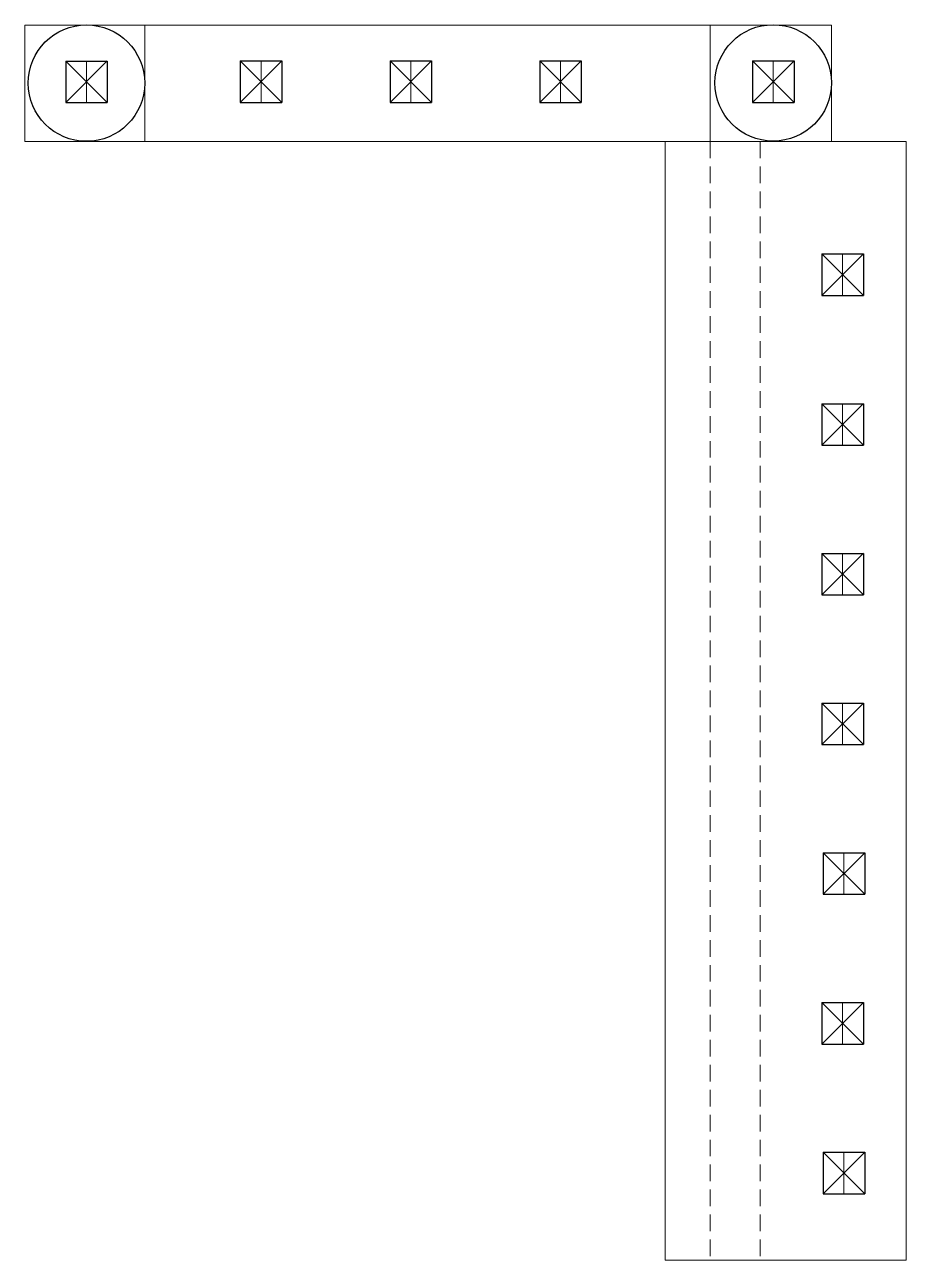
# Model space of a CAD drawing. Header units: inches. Extents: x 229.8 to 256.3, y -390.6 to -353.5.
import ezdxf

# ---------------------------------------------------------------- set-up
doc = ezdxf.new("R2010")
doc.units = ezdxf.units.IN
doc.header["$MEASUREMENT"] = 0
doc.linetypes.add('DASHED', pattern=[0.75, 0.5, -0.25])
doc.layers.get('0').update_dxf_attribs({"color": 1, "lineweight": 9})
doc.layers.add('A201-Floorplan-2nd-floor', color=3, linetype='Continuous', lineweight=9)

# ---------------------------------------------------------------- blocks, each defined once
blk = doc.blocks.new('L2-banister-rail')
at = {"layer": 'A201-Floorplan-2nd-floor', "lineweight": -3}
for p, q in [((292.337, -354.551), (291.087, -355.801)), ((292.337, -355.801), (291.087, -354.554)), ((291.087, -354.554), (291.087, -355.801)), ((291.087, -354.554), (292.337, -354.554)), ((292.337, -354.554), (292.337, -355.801)), ((291.087, -355.801), (292.337, -355.801))]:
    blk.add_line(p, q, dxfattribs=at)
at = {"layer": 'A201-Floorplan-2nd-floor', "lineweight": 5}
blk.add_line((291.712, -355.804), (291.712, -354.554), dxfattribs=at)
blk = doc.blocks.new('L2-banister-ball')
at = {"layer": 'A201-Floorplan-2nd-floor', "lineweight": -3}
blk.add_circle((0.005, -0.044), 1.75, dxfattribs=at)
at = {"color": 1, "lineweight": 5}
blk.add_blockref('L2-banister-rail', (-291.706, 355.172), dxfattribs=at)

msp = doc.modelspace()

# ---------------------------------------------------------------- linework, layer by layer
at = {"layer": 'A201-Floorplan-2nd-floor', "lineweight": 5}
for p, q in [((229.755, -353.479), (254.005, -353.479)), ((229.755, -356.979), (229.755, -353.479)), ((233.361, -356.979), (233.361, -353.479)), ((250.361, -356.979), (250.361, -353.479)), ((254.005, -353.479), (254.005, -356.979)), ((229.755, -356.979), (256.255, -356.979)), ((249.005, -390.604), (249.005, -356.979)), ((256.255, -390.604), (256.255, -356.979)), ((249.005, -390.604), (256.255, -390.604))]:
    msp.add_line(p, q, dxfattribs=at)
at = {"layer": 'A201-Floorplan-2nd-floor', "linetype": 'DASHED', "lineweight": 5}
for p, q in [((250.361, -356.979), (250.361, -390.604)), ((251.861, -356.979), (251.861, -390.604))]:
    msp.add_line(p, q, dxfattribs=at)

# ---------------------------------------------------------------- block references
at = {"color": 1, "lineweight": 5}
for p in [(-54.851, 0), (-50.351, 0), (-45.851, 0), (-37.37, -5.803), (-37.37, -10.303), (-37.37, -14.803), (-37.37, -19.303), (-37.332, -23.803), (-37.37, -28.303), (-37.332, -32.803)]:
    msp.add_blockref('L2-banister-rail', p, dxfattribs=at)
at = {"layer": 'A201-Floorplan-2nd-floor', "color": 1, "lineweight": 5}
for p in [(231.606, -355.177), (252.249, -355.172)]:
    msp.add_blockref('L2-banister-ball', p, dxfattribs=at)

doc.saveas('drawing.dxf')
